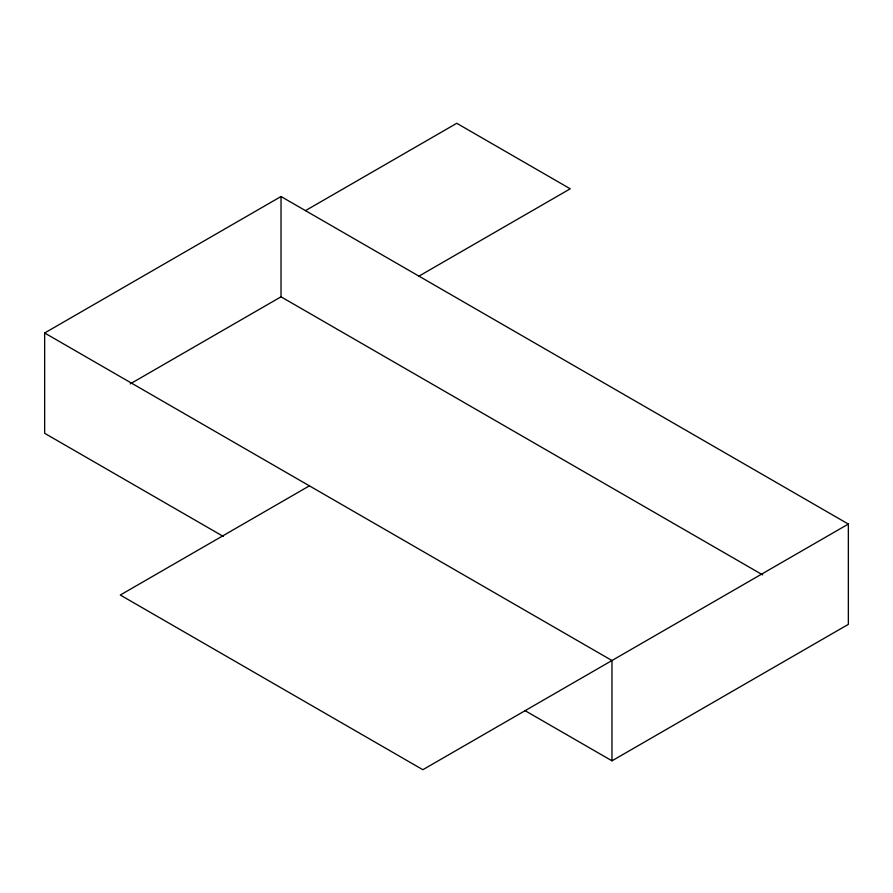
<?xml version="1.0" encoding="UTF-8"?>
<svg xmlns="http://www.w3.org/2000/svg" width="893" height="893" viewBox="0 0 893 893"><rect width="100%" height="100%" fill="white"/><g stroke="black" fill="none" stroke-linecap="round" stroke-linejoin="round"><path stroke-width="1.34" d="M223.295 536.425L44.65 433.295L44.65 332.989L281.027 196.516L848.35 524.057L848.35 624.352L611.973 760.825L525.062 710.649M305.484 210.636L456.769 123.29L570.225 188.803L418.94 276.138M130.278 383.856L281.027 296.811L762.644 574.88M309.402 485.848L120.287 595.028L422.858 769.71L848.35 524.057M44.65 332.989L611.973 660.53L611.973 760.825M281.027 196.516L281.027 296.811"/></g></svg>
